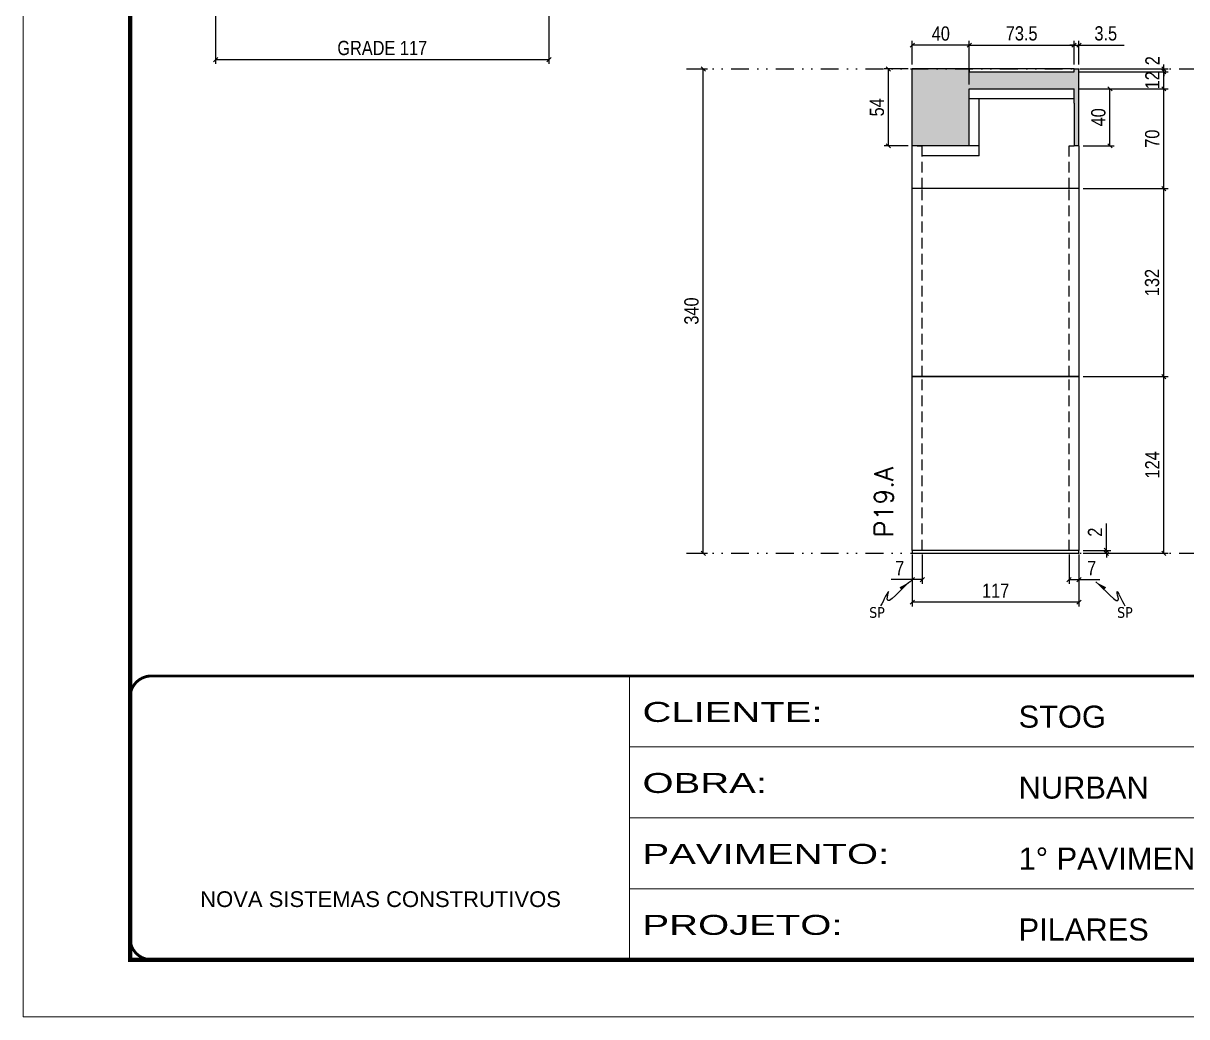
# Model space of a CAD drawing. Header units: millimetres. Extents: x 169816 to 178745, y 96537 to 113647.
# Drawn here: x 173000 to 173816, y 105726 to 106423 of the extents above; entities that cross this region are included whole.
import ezdxf

# ---------------------------------------------------------------- set-up
doc = ezdxf.new("R2010")
doc.units = ezdxf.units.MM
for name, pattern in [('CONTINUO', [0]), ('DASHED', [0.75, 0.5, -0.25]), ('DIVIDE2', [0.625, 0.25, -0.125, 0, -0.125, 0, -0.125]), ('HIDDEN', [0.375, 0.25, -0.125])]:
    doc.linetypes.add(name, pattern=pattern)
for name, color, linetype in [('COTA', 241, 'Continuous'), ('Cota Seção (2x)', 241, 'Continuous'), ('Nível', 160, 'Continuous'), ('Painéis', 200, 'Continuous'), ('SARR_2.2x7', 40, 'Continuous'), ('Sarrafo de Pressão', 42, 'HIDDEN'), ('texto', 7, 'Continuous')]:
    doc.layers.add(name, color=color, linetype=linetype)
for name, color, linetype, lineweight in [('Folhas', 255, 'Continuous', 9), ('SARRAFO DE PRESSAO', 251, 'DASHED', 9), ('Texto Seção', 7, 'Continuous', 15)]:
    doc.layers.add(name, color=color, linetype=linetype, lineweight=lineweight)
doc.styles.add('ARIAL', font='arial.ttf')
doc.styles.add('COTA TECNICA', font='techl___.ttf', dxfattribs={"height": 10})
doc.styles.add('COTA TECNICA 2X', font='techl___.ttf', dxfattribs={"height": 10})
doc.styles.add('COTA TECNICA-50', font='techl___.ttf', dxfattribs={"height": 10})
doc.styles.add('REGUA-120', font='ROMANS.shx', dxfattribs={"height": 15})
doc.styles.get("Standard").update_dxf_attribs({"font": 'arial.ttf'})
doc.styles.add('Tecnologia', font='')
doc.styles.get('Tecnologia').set_extended_font_data('Forgotten Futurist')
doc.dimstyles.new('COTA PAINEL-50', dxfattribs={"dimtxt": 10, "dimasz": 3, "dimexe": 3, "dimexo": 3, "dimgap": 3, "dimtad": 1, "dimdec": 1, "dimzin": 12, "dimdsep": 46, "dimtxsty": 'COTA TECNICA-50', "dimblk1": 'OBLIQUE', "dimblk2": 'OBLIQUE', "dimsah": 1, "dimcen": 0.9, "dimclrd": 4, "dimclre": 4, "dimclrt": 240, "dimadec": 1, "dimazin": 3, "dimtfac": 1, "dimtdec": 1, "dimtmove": 0, "dimatfit": 3, "dimfxl": 1, "dimtolj": 1, "dimtzin": 12, "dimarcsym": 0})
doc.dimstyles.new('PAINEL', dxfattribs={"dimtxt": 10, "dimasz": 3, "dimexe": 3, "dimexo": 3, "dimgap": 3, "dimtad": 1, "dimdec": 1, "dimzin": 12, "dimdsep": 46, "dimtxsty": 'COTA TECNICA', "dimblk1": 'OBLIQUE', "dimblk2": 'OBLIQUE', "dimsah": 1, "dimcen": 0.9, "dimclrd": 4, "dimclre": 4, "dimclrt": 240, "dimadec": 1, "dimazin": 3, "dimtfac": 1, "dimtdec": 1, "dimtmove": 0, "dimatfit": 3, "dimfxl": 1, "dimtolj": 1, "dimtzin": 12, "dimarcsym": 0})
doc.dimstyles.new('SECAO PILAR', dxfattribs={"dimtxt": 10, "dimasz": 3, "dimexe": 3, "dimexo": 3, "dimgap": 3, "dimtad": 1, "dimdec": 1, "dimlfac": 0.5, "dimzin": 12, "dimdsep": 46, "dimtxsty": 'COTA TECNICA 2X', "dimblk1": 'OBLIQUE', "dimblk2": 'OBLIQUE', "dimsah": 1, "dimcen": 0.9, "dimclrd": 256, "dimclre": 256, "dimclrt": 256, "dimadec": 1, "dimazin": 3, "dimtfac": 1, "dimtdec": 1, "dimtmove": 0, "dimatfit": 3, "dimfxl": 1, "dimtolj": 1, "dimtzin": 12, "dimarcsym": 0})
doc.dimstyles.get("Standard").update_dxf_attribs({"dimtxt": 0.18, "dimasz": 0.18, "dimexe": 0.18, "dimexo": 0.0625, "dimgap": 0.09, "dimtad": 0, "dimtih": 1, "dimtoh": 1, "dimdec": 4, "dimzin": 0, "dimdsep": 46, "dimtxsty": 'Standard', "dimcen": 0.09, "dimadec": 0, "dimazin": 0, "dimtfac": 1, "dimtdec": 4, "dimtofl": 0, "dimtmove": 0, "dimatfit": 3, "dimfxl": 1, "dimtolj": 1, "dimtzin": 0, "dimarcsym": 0})

# ---------------------------------------------------------------- blocks, each defined once
blk = doc.blocks.new('9999999999')
at = {"color": 30, "linetype": 'CONTINUO'}
for p, q in [((98564.56, 34230.21), (98564.56, 34429.45)), ((98564.56, 34379.64), (99583.98, 34379.64)), ((98564.56, 34329.83), (99487.98, 34329.83)), ((98564.56, 34280.02), (99487.98, 34280.02))]:
    blk.add_line(p, q, dxfattribs=at)
at = {"color": 30, "linetype": 'CONTINUO', "const_width": 2}
blk.add_lwpolyline([(99583.98, 34230.21), (99583.98, 34414.45, 0.414214), (99568.98, 34429.45), (98228.98, 34429.45, 0.414214), (98213.98, 34414.45), (98213.98, 34245.21, 0.414214), (98228.98, 34230.21), (99583.98, 34230.21)], format="xyb", dxfattribs=at)
at = {"layer": 'Folhas'}
blk.add_lwpolyline([(98138.98, 34190.21), (99623.98, 34190.21), (99623.98, 35240.21), (98138.98, 35240.21)], close=True, dxfattribs=at)
at = {"layer": 'Folhas', "color": 30, "const_width": 3}
blk.add_lwpolyline([(98213.98, 34230.21), (99583.98, 34230.21), (99583.98, 35200.21), (98213.98, 35200.21)], close=True, dxfattribs=at)
at = {"color": 7, "linetype": 'Continuous', "ltscale": 5, "style": 'ARIAL'}
for s, height, p in [('STOG', 15.483, (98837.68, 34393.13)), ('NURBAN', 15.483, (98837.68, 34343.32)), ('1° PAVIMENTO', 15.4829, (98837.68, 34293.51)), ('NOVA SISTEMAS CONSTRUTIVOS', 11.0592, (98263.19, 34267.21)), ('PILARES', 15.483, (98837.68, 34243.7))]:
    blk.add_text(s, height=height, dxfattribs=at).set_placement(p)
at = {"layer": 'Folhas', "color": 7, "style": 'Tecnologia', "width": 1.5}
for s, p in [('CLIENTE:', (98573.65, 34397.17)), ('OBRA:', (98573.65, 34347.31)), ('PAVIMENTO:', (98573.65, 34297.5)), ('PROJETO:', (98573.65, 34247.69))]:
    blk.add_text(s, height=14, dxfattribs=at).set_placement(p)
blk = doc.blocks.new('_Oblique')
at = {"color": 0, "linetype": 'ByBlock', "lineweight": -2}
blk.add_line((-0.5, -0.5), (0.5, 0.5), dxfattribs=at)
blk = doc.blocks.new('*D958')
at = {"layer": 'Cota Seção (2x)', "lineweight": -2, "transparency": 16777216}
for p, q in [((173134.5, 106463.56), (173134.5, 106394.56)), ((173368.5, 106463.56), (173368.5, 106394.56)), ((173134.5, 106397.56), (173368.5, 106397.56))]:
    blk.add_line(p, q, dxfattribs=at)
at = {"layer": 'Defpoints', "color": 0, "transparency": 16777216}
for p in [(173134.5, 106466.56), (173368.5, 106466.56), (173368.5, 106397.56)]:
    blk.add_point(p, dxfattribs=at)
at = {"layer": 'Cota Seção (2x)', "lineweight": -2, "transparency": 16777216, "xscale": 3, "yscale": 3, "zscale": 3, "rotation": 180}
blk.add_blockref('_Oblique', (173134.5, 106397.56), dxfattribs=at)
at = {"layer": 'Cota Seção (2x)', "lineweight": -2, "transparency": 16777216, "xscale": 3, "yscale": 3, "zscale": 3}
blk.add_blockref('_Oblique', (173368.5, 106397.56), dxfattribs=at)
at = {"layer": 'Cota Seção (2x)', "transparency": 16777216, "insert": (173251.5, 106405.66), "char_height": 10, "attachment_point": 5, "style": 'COTA TECNICA 2X'}
blk.add_mtext('\\A1;GRADE 117', dxfattribs=at)
blk = doc.blocks.new('*D969')
at = {"layer": 'COTA', "color": 4, "lineweight": -2, "transparency": 16777216}
for p, q in [((173467.99, 106391.06), (173479.84, 106391.06)), ((173476.84, 106051.06), (173476.84, 106391.06)), ((173467.99, 106051.06), (173479.84, 106051.06))]:
    blk.add_line(p, q, dxfattribs=at)
at = {"layer": 'Defpoints', "color": 0, "transparency": 16777216}
for p in [(173464.99, 106391.06), (173476.84, 106391.06), (173464.99, 106051.06)]:
    blk.add_point(p, dxfattribs=at)
at = {"layer": 'COTA', "color": 4, "lineweight": -2, "transparency": 16777216, "xscale": 3, "yscale": 3, "zscale": 3}
for p, rotation in [((173476.84, 106391.06), 90), ((173476.84, 106051.06), 270)]:
    blk.add_blockref('_Oblique', p, dxfattribs=dict(at, rotation=rotation))
at = {"layer": 'COTA', "color": 240, "transparency": 16777216, "insert": (173468.63, 106221.06), "char_height": 10, "attachment_point": 5, "rotation": 90, "style": 'COTA TECNICA-50'}
blk.add_mtext('\\A1;340', dxfattribs=at)
blk = doc.blocks.new('*D633')
at = {"layer": 'COTA', "color": 4, "lineweight": -2, "transparency": 16777216}
for p, q in [((173623.61, 106050.06), (173623.61, 106013.7)), ((173740.61, 106050.06), (173740.61, 106013.7)), ((173740.61, 106016.7), (173623.61, 106016.7))]:
    blk.add_line(p, q, dxfattribs=at)
at = {"layer": 'Defpoints', "color": 0, "transparency": 16777216}
for p in [(173623.61, 106053.06), (173740.61, 106053.06), (173623.61, 106016.7)]:
    blk.add_point(p, dxfattribs=at)
at = {"layer": 'COTA', "color": 4, "lineweight": -2, "transparency": 16777216, "xscale": 3, "yscale": 3, "zscale": 3, "rotation": 180}
blk.add_blockref('_Oblique', (173623.61, 106016.7), dxfattribs=at)
at = {"layer": 'COTA', "color": 4, "lineweight": -2, "transparency": 16777216, "xscale": 3, "yscale": 3, "zscale": 3}
blk.add_blockref('_Oblique', (173740.61, 106016.7), dxfattribs=at)
at = {"layer": 'COTA', "color": 240, "transparency": 16777216, "insert": (173682.11, 106024.78), "char_height": 10, "attachment_point": 5, "style": 'COTA TECNICA'}
blk.add_mtext('\\A1;117', dxfattribs=at)
blk = doc.blocks.new('*D634')
at = {"layer": 'COTA', "color": 4, "lineweight": -2, "transparency": 16777216}
for p, q in [((173733.61, 106050.06), (173733.61, 106029.55)), ((173740.61, 106048.06), (173740.61, 106029.55)), ((173733.61, 106032.55), (173740.61, 106032.55)), ((173740.61, 106032.55), (173755.34, 106032.55))]:
    blk.add_line(p, q, dxfattribs=at)
at = {"layer": 'Defpoints', "color": 0, "transparency": 16777216}
for p in [(173733.61, 106053.06), (173740.61, 106051.06), (173740.61, 106032.55)]:
    blk.add_point(p, dxfattribs=at)
at = {"layer": 'COTA', "color": 4, "lineweight": -2, "transparency": 16777216, "xscale": 3, "yscale": 3, "zscale": 3, "rotation": 180}
blk.add_blockref('_Oblique', (173733.61, 106032.55), dxfattribs=at)
at = {"layer": 'COTA', "color": 4, "lineweight": -2, "transparency": 16777216, "xscale": 3, "yscale": 3, "zscale": 3}
blk.add_blockref('_Oblique', (173740.61, 106032.55), dxfattribs=at)
at = {"layer": 'COTA', "color": 240, "transparency": 16777216, "insert": (173749.48, 106040.63), "char_height": 10, "attachment_point": 5, "style": 'COTA TECNICA-50'}
blk.add_mtext('\\A1;7', dxfattribs=at)
blk = doc.blocks.new('*D635')
at = {"layer": 'COTA', "color": 4, "lineweight": -2, "transparency": 16777216}
for p, q in [((173623.61, 106048.06), (173623.61, 106029.55)), ((173630.61, 106050.06), (173630.61, 106029.55)), ((173623.61, 106032.55), (173608.88, 106032.55)), ((173630.61, 106032.55), (173623.61, 106032.55))]:
    blk.add_line(p, q, dxfattribs=at)
at = {"layer": 'Defpoints', "color": 0, "transparency": 16777216}
for p in [(173630.61, 106053.06), (173623.61, 106051.06), (173623.61, 106032.55)]:
    blk.add_point(p, dxfattribs=at)
at = {"layer": 'COTA', "color": 4, "lineweight": -2, "transparency": 16777216, "xscale": 3, "yscale": 3, "zscale": 3, "rotation": 180}
blk.add_blockref('_Oblique', (173623.61, 106032.55), dxfattribs=at)
at = {"layer": 'COTA', "color": 4, "lineweight": -2, "transparency": 16777216, "xscale": 3, "yscale": 3, "zscale": 3}
blk.add_blockref('_Oblique', (173630.61, 106032.55), dxfattribs=at)
at = {"layer": 'COTA', "color": 240, "transparency": 16777216, "insert": (173614.75, 106040.63), "char_height": 10, "attachment_point": 5, "style": 'COTA TECNICA-50'}
blk.add_mtext('\\A1;7', dxfattribs=at)
blk = doc.blocks.new('*D636')
at = {"layer": 'COTA', "color": 4, "linetype": 'ByBlock', "lineweight": -2, "transparency": 16777216}
for p, q in [((173743.61, 106175.06), (173803.18, 106175.06)), ((173800.18, 106051.06), (173800.18, 106175.06)), ((173743.61, 106051.06), (173803.18, 106051.06))]:
    blk.add_line(p, q, dxfattribs=at)
at = {"layer": 'Defpoints', "color": 0, "linetype": 'ByBlock', "transparency": 16777216}
for p in [(173740.61, 106175.06), (173800.18, 106175.06), (173740.61, 106051.06)]:
    blk.add_point(p, dxfattribs=at)
at = {"layer": 'COTA', "color": 4, "linetype": 'ByBlock', "lineweight": -2, "transparency": 16777216, "xscale": 3, "yscale": 3, "zscale": 3}
for p, rotation in [((173800.18, 106175.06), 90), ((173800.18, 106051.06), 270)]:
    blk.add_blockref('_Oblique', p, dxfattribs=dict(at, rotation=rotation))
at = {"layer": 'COTA', "color": 240, "linetype": 'ByBlock', "transparency": 16777216, "insert": (173792.11, 106113.06), "char_height": 10, "attachment_point": 5, "rotation": 90, "style": 'COTA TECNICA'}
blk.add_mtext('\\A1;124', dxfattribs=at)
blk = doc.blocks.new('*D637')
at = {"layer": 'COTA', "color": 4, "lineweight": -2, "transparency": 16777216}
for p, q in [((173759.87, 106053.06), (173759.87, 106071.87)), ((173743.61, 106053.06), (173762.87, 106053.06)), ((173759.87, 106051.06), (173759.87, 106053.06)), ((173743.61, 106051.06), (173762.87, 106051.06)), ((173759.87, 106051.06), (173759.87, 106048.06))]:
    blk.add_line(p, q, dxfattribs=at)
at = {"layer": 'Defpoints', "color": 0, "transparency": 16777216}
for p in [(173740.61, 106053.06), (173740.61, 106051.06), (173759.87, 106051.06)]:
    blk.add_point(p, dxfattribs=at)
at = {"layer": 'COTA', "color": 4, "lineweight": -2, "transparency": 16777216, "xscale": 3, "yscale": 3, "zscale": 3}
for p, rotation in [((173759.87, 106053.06), 270), ((173759.87, 106051.06), 90)]:
    blk.add_blockref('_Oblique', p, dxfattribs=dict(at, rotation=rotation))
at = {"layer": 'COTA', "color": 240, "transparency": 16777216, "insert": (173751.87, 106065.81), "char_height": 10, "attachment_point": 5, "rotation": 90, "style": 'COTA TECNICA-50'}
blk.add_mtext('\\A1;2', dxfattribs=at)
blk = doc.blocks.new('*D638')
at = {"layer": 'COTA', "color": 4, "linetype": 'ByBlock', "lineweight": -2, "transparency": 16777216}
for p, q in [((173743.61, 106175.06), (173803.18, 106175.06)), ((173800.18, 106051.06), (173800.18, 106175.06)), ((173743.61, 106051.06), (173803.18, 106051.06))]:
    blk.add_line(p, q, dxfattribs=at)
at = {"layer": 'Defpoints', "color": 0, "linetype": 'ByBlock', "transparency": 16777216}
for p in [(173740.61, 106175.06), (173800.18, 106175.06), (173740.61, 106051.06)]:
    blk.add_point(p, dxfattribs=at)
at = {"layer": 'COTA', "color": 4, "linetype": 'ByBlock', "lineweight": -2, "transparency": 16777216, "xscale": 3, "yscale": 3, "zscale": 3}
for p, rotation in [((173800.18, 106175.06), 90), ((173800.18, 106051.06), 270)]:
    blk.add_blockref('_Oblique', p, dxfattribs=dict(at, rotation=rotation))
at = {"layer": 'COTA', "color": 240, "linetype": 'ByBlock', "transparency": 16777216, "insert": (173792.11, 106113.06), "char_height": 10, "attachment_point": 5, "rotation": 90, "style": 'COTA TECNICA'}
blk.add_mtext('\\A1;124', dxfattribs=at)
blk = doc.blocks.new('*D1000')
at = {"layer": 'COTA', "color": 4, "lineweight": -2, "transparency": 16777216}
for p, q in [((173623.61, 106394.06), (173623.61, 106410.71)), ((173663.61, 106407.71), (173623.61, 106407.71)), ((173663.61, 106380.06), (173663.61, 106410.71))]:
    blk.add_line(p, q, dxfattribs=at)
at = {"layer": 'Defpoints', "color": 0, "transparency": 16777216}
for p in [(173623.61, 106407.71), (173623.61, 106391.06), (173663.61, 106377.06)]:
    blk.add_point(p, dxfattribs=at)
at = {"layer": 'COTA', "color": 4, "lineweight": -2, "transparency": 16777216, "xscale": 3, "yscale": 3, "zscale": 3, "rotation": 180}
blk.add_blockref('_Oblique', (173623.61, 106407.71), dxfattribs=at)
at = {"layer": 'COTA', "color": 4, "lineweight": -2, "transparency": 16777216, "xscale": 3, "yscale": 3, "zscale": 3}
blk.add_blockref('_Oblique', (173663.61, 106407.71), dxfattribs=at)
at = {"layer": 'COTA', "color": 240, "transparency": 16777216, "insert": (173643.61, 106415.81), "char_height": 10, "attachment_point": 5, "style": 'COTA TECNICA'}
blk.add_mtext('\\A1;40', dxfattribs=at)
blk = doc.blocks.new('*D1001')
at = {"layer": 'COTA', "color": 4, "lineweight": -2, "transparency": 16777216}
for p, q in [((173620.61, 106391.06), (173603.87, 106391.06)), ((173606.87, 106337.06), (173606.87, 106391.06)), ((173620.61, 106337.06), (173603.87, 106337.06))]:
    blk.add_line(p, q, dxfattribs=at)
at = {"layer": 'Defpoints', "color": 0, "transparency": 16777216}
for p in [(173606.87, 106391.06), (173623.61, 106391.06), (173623.61, 106337.06)]:
    blk.add_point(p, dxfattribs=at)
at = {"layer": 'COTA', "color": 4, "lineweight": -2, "transparency": 16777216, "xscale": 3, "yscale": 3, "zscale": 3}
for p, rotation in [((173606.87, 106391.06), 90), ((173606.87, 106337.06), 270)]:
    blk.add_blockref('_Oblique', p, dxfattribs=dict(at, rotation=rotation))
at = {"layer": 'COTA', "color": 240, "transparency": 16777216, "insert": (173598.76, 106364.06), "char_height": 10, "attachment_point": 5, "rotation": 90, "style": 'COTA TECNICA'}
blk.add_mtext('\\A1;54', dxfattribs=at)
blk = doc.blocks.new('*D1009')
at = {"layer": 'COTA', "color": 4, "lineweight": -2, "transparency": 16777216}
for p, q in [((173743.61, 106307.06), (173803.18, 106307.06)), ((173800.18, 106175.06), (173800.18, 106307.06)), ((173743.61, 106175.06), (173803.18, 106175.06))]:
    blk.add_line(p, q, dxfattribs=at)
at = {"layer": 'Defpoints', "color": 0, "transparency": 16777216}
for p in [(173740.61, 106307.06), (173800.18, 106307.06), (173740.61, 106175.06)]:
    blk.add_point(p, dxfattribs=at)
at = {"layer": 'COTA', "color": 4, "lineweight": -2, "transparency": 16777216, "xscale": 3, "yscale": 3, "zscale": 3}
for p, rotation in [((173800.18, 106307.06), 90), ((173800.18, 106175.06), 270)]:
    blk.add_blockref('_Oblique', p, dxfattribs=dict(at, rotation=rotation))
at = {"layer": 'COTA', "color": 240, "transparency": 16777216, "insert": (173791.96, 106241.06), "char_height": 10, "attachment_point": 5, "rotation": 90, "style": 'COTA TECNICA'}
blk.add_mtext('\\A1;132', dxfattribs=at)
blk = doc.blocks.new('*D1010')
at = {"layer": 'COTA', "color": 4, "lineweight": -2, "transparency": 16777216}
for p, q in [((173740.11, 106377.06), (173803.18, 106377.06)), ((173800.18, 106307.06), (173800.18, 106377.06)), ((173743.61, 106307.06), (173803.18, 106307.06))]:
    blk.add_line(p, q, dxfattribs=at)
at = {"layer": 'Defpoints', "color": 0, "transparency": 16777216}
for p in [(173737.11, 106377.06), (173800.18, 106377.06), (173740.61, 106307.06)]:
    blk.add_point(p, dxfattribs=at)
at = {"layer": 'COTA', "color": 4, "lineweight": -2, "transparency": 16777216, "xscale": 3, "yscale": 3, "zscale": 3}
for p, rotation in [((173800.18, 106377.06), 90), ((173800.18, 106307.06), 270)]:
    blk.add_blockref('_Oblique', p, dxfattribs=dict(at, rotation=rotation))
at = {"layer": 'COTA', "color": 240, "transparency": 16777216, "insert": (173792.08, 106342.06), "char_height": 10, "attachment_point": 5, "rotation": 90, "style": 'COTA TECNICA'}
blk.add_mtext('\\A1;70', dxfattribs=at)
blk = doc.blocks.new('*D1011')
at = {"layer": 'COTA', "color": 4, "lineweight": -2, "transparency": 16777216}
for p, q in [((173740.11, 106389.06), (173803.18, 106389.06)), ((173800.18, 106377.06), (173800.18, 106389.06)), ((173740.11, 106377.06), (173803.18, 106377.06))]:
    blk.add_line(p, q, dxfattribs=at)
at = {"layer": 'Defpoints', "color": 0, "transparency": 16777216}
for p in [(173737.11, 106389.06), (173800.18, 106389.06), (173737.11, 106377.06)]:
    blk.add_point(p, dxfattribs=at)
at = {"layer": 'COTA', "color": 4, "lineweight": -2, "transparency": 16777216, "xscale": 3, "yscale": 3, "zscale": 3}
for p, rotation in [((173800.18, 106389.06), 90), ((173800.18, 106377.06), 270)]:
    blk.add_blockref('_Oblique', p, dxfattribs=dict(at, rotation=rotation))
at = {"layer": 'COTA', "color": 240, "transparency": 16777216, "insert": (173792.12, 106383.06), "char_height": 10, "attachment_point": 5, "rotation": 90, "style": 'COTA TECNICA'}
blk.add_mtext('\\A1;12', dxfattribs=at)
blk = doc.blocks.new('*D1012')
at = {"layer": 'COTA', "color": 4, "lineweight": -2, "transparency": 16777216}
for p, q in [((173740.11, 106389.06), (173803.18, 106389.06)), ((173741.86, 106391.06), (173803.18, 106391.06)), ((173800.18, 106391.06), (173800.18, 106394.06)), ((173800.18, 106389.06), (173800.18, 106391.06)), ((173800.18, 106389.06), (173800.18, 106386.06))]:
    blk.add_line(p, q, dxfattribs=at)
at = {"layer": 'Defpoints', "color": 0, "transparency": 16777216}
for p in [(173737.11, 106389.06), (173738.86, 106391.06), (173800.18, 106391.06)]:
    blk.add_point(p, dxfattribs=at)
at = {"layer": 'COTA', "color": 4, "lineweight": -2, "transparency": 16777216, "xscale": 3, "yscale": 3, "zscale": 3}
for p, rotation in [((173800.18, 106391.06), 270), ((173800.18, 106389.06), 90)]:
    blk.add_blockref('_Oblique', p, dxfattribs=dict(at, rotation=rotation))
at = {"layer": 'COTA', "color": 240, "transparency": 16777216, "insert": (173792.18, 106396.81), "char_height": 10, "attachment_point": 5, "rotation": 90, "style": 'COTA TECNICA'}
blk.add_mtext('\\A1;2', dxfattribs=at)
blk = doc.blocks.new('*D1013')
at = {"layer": 'COTA', "color": 4, "lineweight": -2, "transparency": 16777216}
for p, q in [((173740.11, 106377.06), (173765.36, 106377.06)), ((173762.36, 106337.06), (173762.36, 106377.06)), ((173743.61, 106337.06), (173765.36, 106337.06))]:
    blk.add_line(p, q, dxfattribs=at)
at = {"layer": 'Defpoints', "color": 0, "transparency": 16777216}
for p in [(173737.11, 106377.06), (173762.36, 106377.06), (173740.61, 106337.06)]:
    blk.add_point(p, dxfattribs=at)
at = {"layer": 'COTA', "color": 4, "lineweight": -2, "transparency": 16777216, "xscale": 3, "yscale": 3, "zscale": 3}
for p, rotation in [((173762.36, 106377.06), 90), ((173762.36, 106337.06), 270)]:
    blk.add_blockref('_Oblique', p, dxfattribs=dict(at, rotation=rotation))
at = {"layer": 'COTA', "color": 240, "transparency": 16777216, "insert": (173754.25, 106357.06), "char_height": 10, "attachment_point": 5, "rotation": 90, "style": 'COTA TECNICA'}
blk.add_mtext('\\A1;40', dxfattribs=at)
blk = doc.blocks.new('*D1016')
at = {"layer": 'COTA', "color": 4, "lineweight": -2, "transparency": 16777216}
for p, q in [((173663.61, 106394.06), (173663.61, 106410.71)), ((173663.61, 106407.71), (173737.11, 106407.71)), ((173737.11, 106394.06), (173737.11, 106410.71))]:
    blk.add_line(p, q, dxfattribs=at)
at = {"layer": 'Defpoints', "color": 0, "transparency": 16777216}
for p in [(173737.11, 106407.71), (173663.61, 106391.06), (173737.11, 106391.06)]:
    blk.add_point(p, dxfattribs=at)
at = {"layer": 'COTA', "color": 4, "lineweight": -2, "transparency": 16777216, "xscale": 3, "yscale": 3, "zscale": 3, "rotation": 180}
blk.add_blockref('_Oblique', (173663.61, 106407.71), dxfattribs=at)
at = {"layer": 'COTA', "color": 4, "lineweight": -2, "transparency": 16777216, "xscale": 3, "yscale": 3, "zscale": 3}
blk.add_blockref('_Oblique', (173737.11, 106407.71), dxfattribs=at)
at = {"layer": 'COTA', "color": 240, "transparency": 16777216, "insert": (173700.36, 106415.93), "char_height": 10, "attachment_point": 5, "style": 'COTA TECNICA'}
blk.add_mtext('\\A1;73.5', dxfattribs=at)
blk = doc.blocks.new('*D1017')
at = {"layer": 'COTA', "color": 4, "lineweight": -2, "transparency": 16777216}
for p, q in [((173737.11, 106407.71), (173734.11, 106407.71)), ((173737.11, 106394.06), (173737.11, 106410.71)), ((173737.11, 106407.71), (173740.61, 106407.71)), ((173740.61, 106394.06), (173740.61, 106410.71)), ((173740.61, 106407.71), (173772.22, 106407.71))]:
    blk.add_line(p, q, dxfattribs=at)
at = {"layer": 'Defpoints', "color": 0, "transparency": 16777216}
for p in [(173740.61, 106407.71), (173737.11, 106391.06), (173740.61, 106391.06)]:
    blk.add_point(p, dxfattribs=at)
at = {"layer": 'COTA', "color": 4, "lineweight": -2, "transparency": 16777216, "xscale": 3, "yscale": 3, "zscale": 3}
blk.add_blockref('_Oblique', (173737.11, 106407.71), dxfattribs=at)
at = {"layer": 'COTA', "color": 4, "lineweight": -2, "transparency": 16777216, "xscale": 3, "yscale": 3, "zscale": 3, "rotation": 180}
blk.add_blockref('_Oblique', (173740.61, 106407.71), dxfattribs=at)
at = {"layer": 'COTA', "color": 240, "transparency": 16777216, "insert": (173759.41, 106415.93), "char_height": 10, "attachment_point": 5, "style": 'COTA TECNICA'}
blk.add_mtext('\\A1;3.5', dxfattribs=at)

msp = doc.modelspace()

# ---------------------------------------------------------------- hatches: boundary and pattern name
at = {"layer": 'COTA', "linetype": 'ByBlock'}
h = msp.add_hatch(dxfattribs=at)
h.set_pattern_fill('AR-CONC', color=256, scale=0.03)
h.paths.add_polyline_path([(173663.61, 106377.06), (173737.11, 106377.06), (173737.11, 106367.06), (173737.11, 106337.06), (173740.61, 106337.06), (173740.61, 106391.06), (173737.11, 106391.06), (173737.11, 106389.06), (173663.61, 106389.06), (173663.61, 106391.06), (173623.61, 106391.06), (173623.61, 106337.06), (173663.61, 106337.06)])

# ---------------------------------------------------------------- linework, layer by layer
for p, q in [((173663.61, 106391.06), (173623.61, 106391.06)), ((173623.61, 106391.06), (173623.61, 106391.06)), ((173623.61, 106337.06), (173623.61, 106391.06)), ((173737.11, 106391.06), (173740.61, 106391.06)), ((173740.61, 106337.06), (173740.61, 106391.06))]:
    msp.add_line(p, q, dxfattribs=at)
at = {"layer": 'Nível', "color": 4, "linetype": 'DIVIDE2', "ltscale": 50}
for p, q in [((173464.99, 106391.06), (174444.52, 106391.06)), ((173464.99, 106051.06), (174444.52, 106051.06))]:
    msp.add_line(p, q, dxfattribs=at)
at = {"layer": 'Painéis'}
for p, q in [((173663.61, 106377.06), (173737.11, 106377.06)), ((173663.61, 106337.06), (173663.61, 106377.06)), ((173737.11, 106367.06), (173737.11, 106377.06)), ((173737.11, 106367.06), (173737.11, 106367.06)), ((173737.11, 106367.06), (173737.11, 106337.06)), ((173663.61, 106337.06), (173623.61, 106337.06)), ((173623.61, 106239.06), (173623.61, 106337.06)), ((173740.61, 106337.06), (173737.11, 106337.06)), ((173740.61, 106337.06), (173740.61, 106239.06)), ((173740.61, 106307.06), (173623.61, 106307.06)), ((173623.61, 106175.06), (173623.61, 106239.06)), ((173740.61, 106239.06), (173740.61, 106175.06)), ((173623.61, 106175.06), (173740.61, 106175.06)), ((173623.61, 106053.06), (173623.61, 106175.06)), ((173740.61, 106175.06), (173623.61, 106175.06)), ((173740.61, 106175.06), (173740.61, 106053.06)), ((173740.61, 106053.06), (173623.61, 106053.06))]:
    msp.add_line(p, q, dxfattribs=at)
for points in [[(173663.61, 106389.06), (173737.11, 106389.06), (173737.11, 106391.06), (173663.61, 106391.06)], [(173623.61, 106051.06), (173740.61, 106051.06), (173740.61, 106053.06), (173623.61, 106053.06)]]:
    msp.add_lwpolyline(points, close=True, dxfattribs=at)
at = {"layer": 'SARR_2.2x7'}
for p, q in [((173737.11, 106370.06), (173663.61, 106370.06)), ((173670.61, 106330.06), (173670.61, 106370.06)), ((173670.61, 106330.06), (173630.61, 106330.06)), ((173670.61, 106337.06), (173663.61, 106337.06))]:
    msp.add_line(p, q, dxfattribs=at)
at = {"layer": 'Sarrafo de Pressão', "ltscale": 30}
for p, q in [((173627.11, 106337.06), (173630.61, 106337.06)), ((173630.61, 106307.06), (173630.61, 106337.06)), ((173733.61, 106307.06), (173733.61, 106337.06)), ((173733.61, 106337.06), (173737.11, 106337.06)), ((173630.61, 106175.06), (173630.61, 106307.06)), ((173733.61, 106175.06), (173733.61, 106307.06)), ((173630.61, 106053.06), (173630.61, 106175.06)), ((173733.61, 106053.06), (173733.61, 106175.06))]:
    msp.add_line(p, q, dxfattribs=at)

# ---------------------------------------------------------------- block references
at = {"layer": 'SARRAFO DE PRESSAO', "color": 6, "linetype": 'ByBlock'}
msp.add_blockref('9999999999', (74860.54, 71535.45), dxfattribs=at)

# ---------------------------------------------------------------- texts
at = {"layer": 'texto', "color": 0, "char_height": 7.5, "attachment_point": 5}
for insert in [(173598.84, 106009.39), (173772.86, 106009.39)]:
    msp.add_mtext('{\\fTahoma|b0|i0|c0|p34;\\C4;SP}', dxfattribs=dict(at, insert=insert))
at = {"layer": 'Texto Seção', "insert": (173610.14, 106062.31), "char_height": 13, "width": 285.3299, "attachment_point": 7, "rotation": 90, "style": 'REGUA-120'}
msp.add_mtext('P19.A', dxfattribs=at)

# ---------------------------------------------------------------- dimensions: what is measured, and where the dimension line sits
at = {"layer": 'COTA'}
dim = msp.add_linear_dim(base=(173623.61, 106407.71), p1=(173663.61, 106377.06), p2=(173623.61, 106391.06), dimstyle='PAINEL', dxfattribs=at)
dim.commit()
dim.dimension.update_dxf_attribs({"geometry": '*D1000', "text_midpoint": (173643.61, 106407.71), "dimtype": 160})
for base, p1, p2, dimstyle, picture, middle in [((173737.11, 106407.71), (173663.61, 106391.06), (173737.11, 106391.06), 'PAINEL', '*D1016', (173700.36, 106415.93)), ((173740.61, 106407.71), (173737.11, 106391.06), (173740.61, 106391.06), 'PAINEL', '*D1017', (173759.41, 106415.93)), ((173740.61, 106032.55), (173733.61, 106053.06), (173740.61, 106051.06), 'COTA PAINEL-50', '*D634', (173749.48, 106040.63))]:
    dim = msp.add_linear_dim(base=base, p1=p1, p2=p2, dimstyle=dimstyle, dxfattribs=at)
    dim.commit()
    dim.dimension.update_dxf_attribs({"geometry": picture, "text_midpoint": middle})
dim = msp.add_linear_dim(base=(173800.18, 106391.06), p1=(173737.11, 106389.06), p2=(173738.86, 106391.06), angle=90, dimstyle='PAINEL', override={"dimtmove": 1}, dxfattribs=at)
dim.commit()
dim.dimension.update_dxf_attribs({"geometry": '*D1012', "text_midpoint": (173800.18, 106396.81), "dimtype": 160})
for base, p1, p2, angle, dimstyle, picture, middle in [((173476.84, 106391.06), (173464.99, 106051.06), (173464.99, 106391.06), 90, 'COTA PAINEL-50', '*D969', (173468.63, 106221.06)), ((173606.87, 106391.06), (173623.61, 106337.06), (173623.61, 106391.06), 90, 'PAINEL', '*D1001', (173598.76, 106364.06)), ((173762.36, 106377.06), (173740.61, 106337.06), (173737.11, 106377.06), 90, 'PAINEL', '*D1013', (173754.25, 106357.06)), ((173800.18, 106307.06), (173740.61, 106175.06), (173740.61, 106307.06), 90, 'PAINEL', '*D1009', (173791.96, 106241.06)), ((173623.61, 106032.55), (173630.61, 106053.06), (173623.61, 106051.06), 180, 'COTA PAINEL-50', '*D635', (173614.75, 106040.63))]:
    dim = msp.add_linear_dim(base=base, p1=p1, p2=p2, angle=angle, dimstyle=dimstyle, dxfattribs=at)
    dim.commit()
    dim.dimension.update_dxf_attribs({"geometry": picture, "text_midpoint": middle})
for base, p1, p2, dimstyle, picture, middle in [((173800.18, 106389.06), (173737.11, 106377.06), (173737.11, 106389.06), 'PAINEL', '*D1011', (173800.18, 106383.06)), ((173759.87, 106051.06), (173740.61, 106053.06), (173740.61, 106051.06), 'COTA PAINEL-50', '*D637', (173759.87, 106065.81))]:
    dim = msp.add_linear_dim(base=base, p1=p1, p2=p2, angle=90, dimstyle=dimstyle, dxfattribs=at)
    dim.commit()
    dim.dimension.update_dxf_attribs({"geometry": picture, "text_midpoint": middle, "dimtype": 160})
for base, p1, p2, angle, override, picture, middle in [((173800.18, 106377.06), (173740.61, 106307.06), (173737.11, 106377.06), 90, {"dimtmove": 1}, '*D1010', (173792.08, 106342.06)), ((173623.61, 106016.7), (173740.61, 106053.06), (173623.61, 106053.06), 180, {"dimarcsym": 2}, '*D633', (173682.11, 106024.78))]:
    dim = msp.add_linear_dim(base=base, p1=p1, p2=p2, angle=angle, dimstyle='PAINEL', override=override, dxfattribs=at)
    dim.commit()
    dim.dimension.update_dxf_attribs({"geometry": picture, "text_midpoint": middle})
at = {"layer": 'COTA', "linetype": 'ByBlock'}
for picture in ['*D636', '*D638']:
    dim = msp.add_aligned_dim(p1=(173740.61, 106051.06), p2=(173740.61, 106175.06), distance=-59.57, dimstyle='PAINEL', dxfattribs=at)
    dim.commit()
    dim.dimension.update_dxf_attribs({"geometry": picture, "text_midpoint": (173792.11, 106113.06)})
at = {"layer": 'Cota Seção (2x)', "color": 241}
dim = msp.add_linear_dim(base=(173368.5, 106397.56), p1=(173134.5, 106466.56), p2=(173368.5, 106466.56), text='GRADE <>', dimstyle='SECAO PILAR', dxfattribs=at)
dim.commit()
dim.dimension.update_dxf_attribs({"geometry": '*D958', "text_midpoint": (173251.5, 106405.66)})

# ---------------------------------------------------------------- leaders
at = {"layer": 'COTA', "path_type": 1}
for points in [[(173621.78, 106030.88), (173606, 106019.05), (173606.92, 106023.86), (173601.37, 106014.07)], [(173752.44, 106030.88), (173768.23, 106019.05), (173767.3, 106023.86), (173772.85, 106014.07)]]:
    msp.add_leader(points, dimstyle='Standard', override={"dimasz": 8}, dxfattribs=at)

doc.saveas('drawing.dxf')
